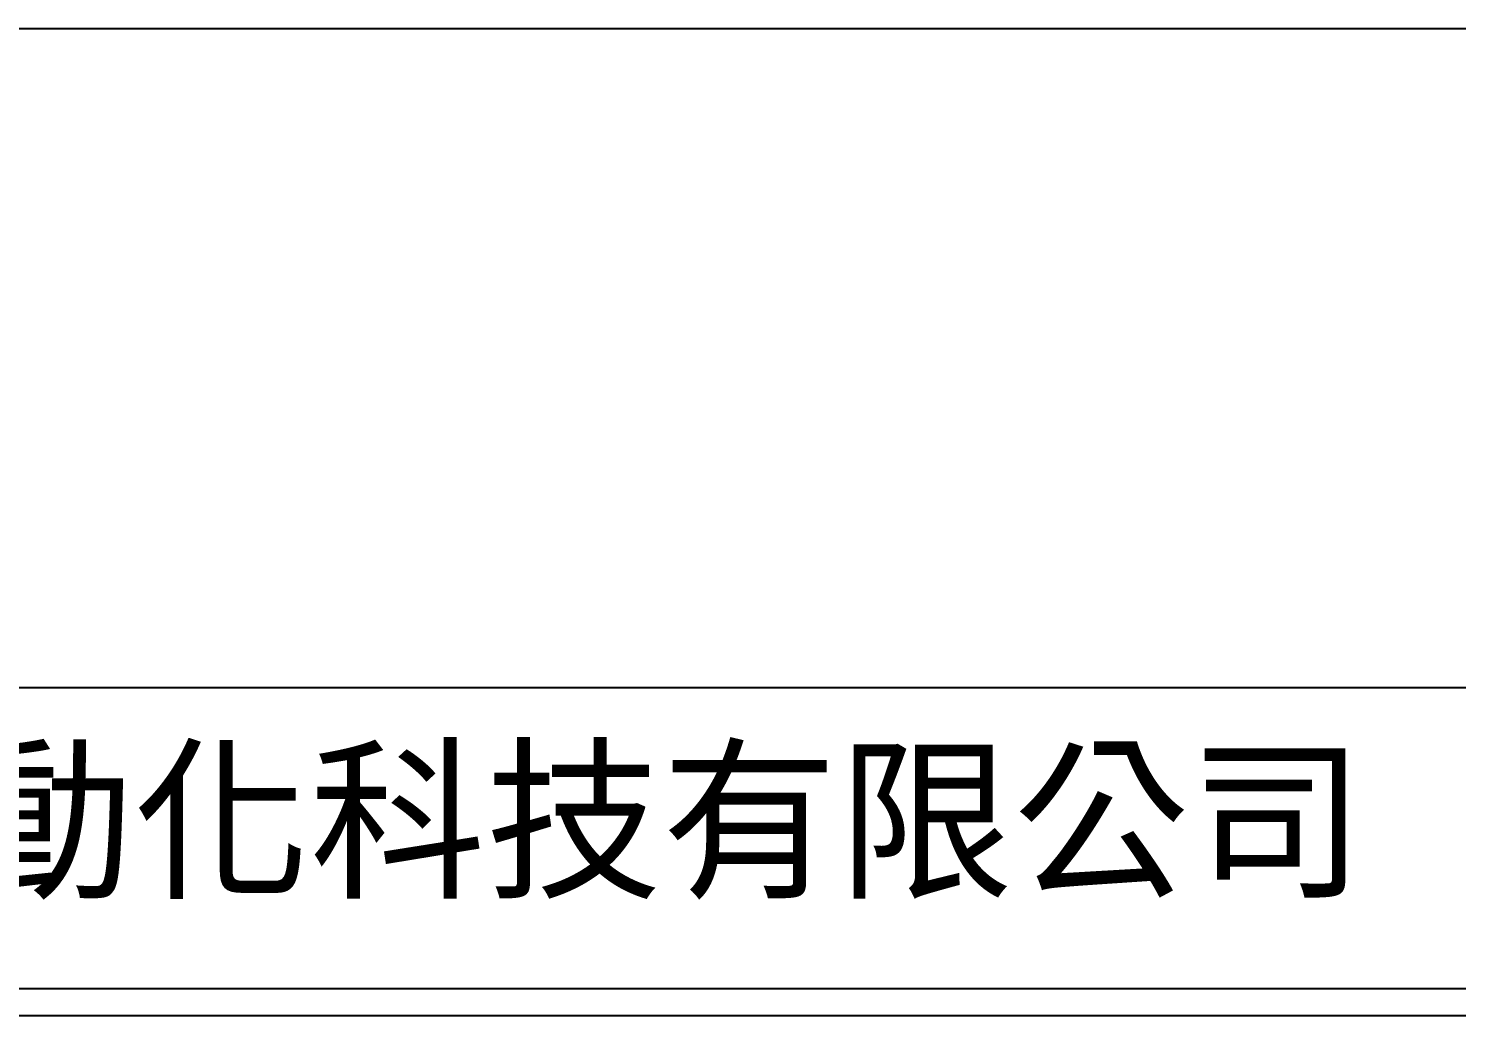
# Model space of a CAD drawing. Extents: x 10 to 297, y 3 to 207.
# Drawn here: x 76.4 to 142.9, y 3 to 48.9 of the extents above; entities that cross this region are included whole.
import ezdxf

# ---------------------------------------------------------------- set-up
doc = ezdxf.new("R2010")
doc.units = 0
doc.layers.get('0').update_dxf_attribs({"linetype": 'CONTINUOUS'})
doc.layers.add('圖框層', color=7, linetype='CONTINUOUS')
doc.styles.add('STSL', font='KAIU.TTF')

msp = doc.modelspace()

# ---------------------------------------------------------------- linework, layer by layer
msp.add_line((19.232, 48.908), (291.465, 48.908))
at = {"layer": '圖框層', "color": 7}
for p, q in [((11.25, 18.25), (295.75, 18.25)), ((11.25, 4.25), (295.75, 4.25)), ((10, 3), (297, 3))]:
    msp.add_line(p, q, dxfattribs=at)

# ---------------------------------------------------------------- texts
at = {"layer": '圖框層', "color": 4, "style": 'STSL'}
msp.add_text('泓陞自動化科技有限公司', height=6, dxfattribs=at).set_placement((48.604, 9.076))

doc.saveas('drawing.dxf')
